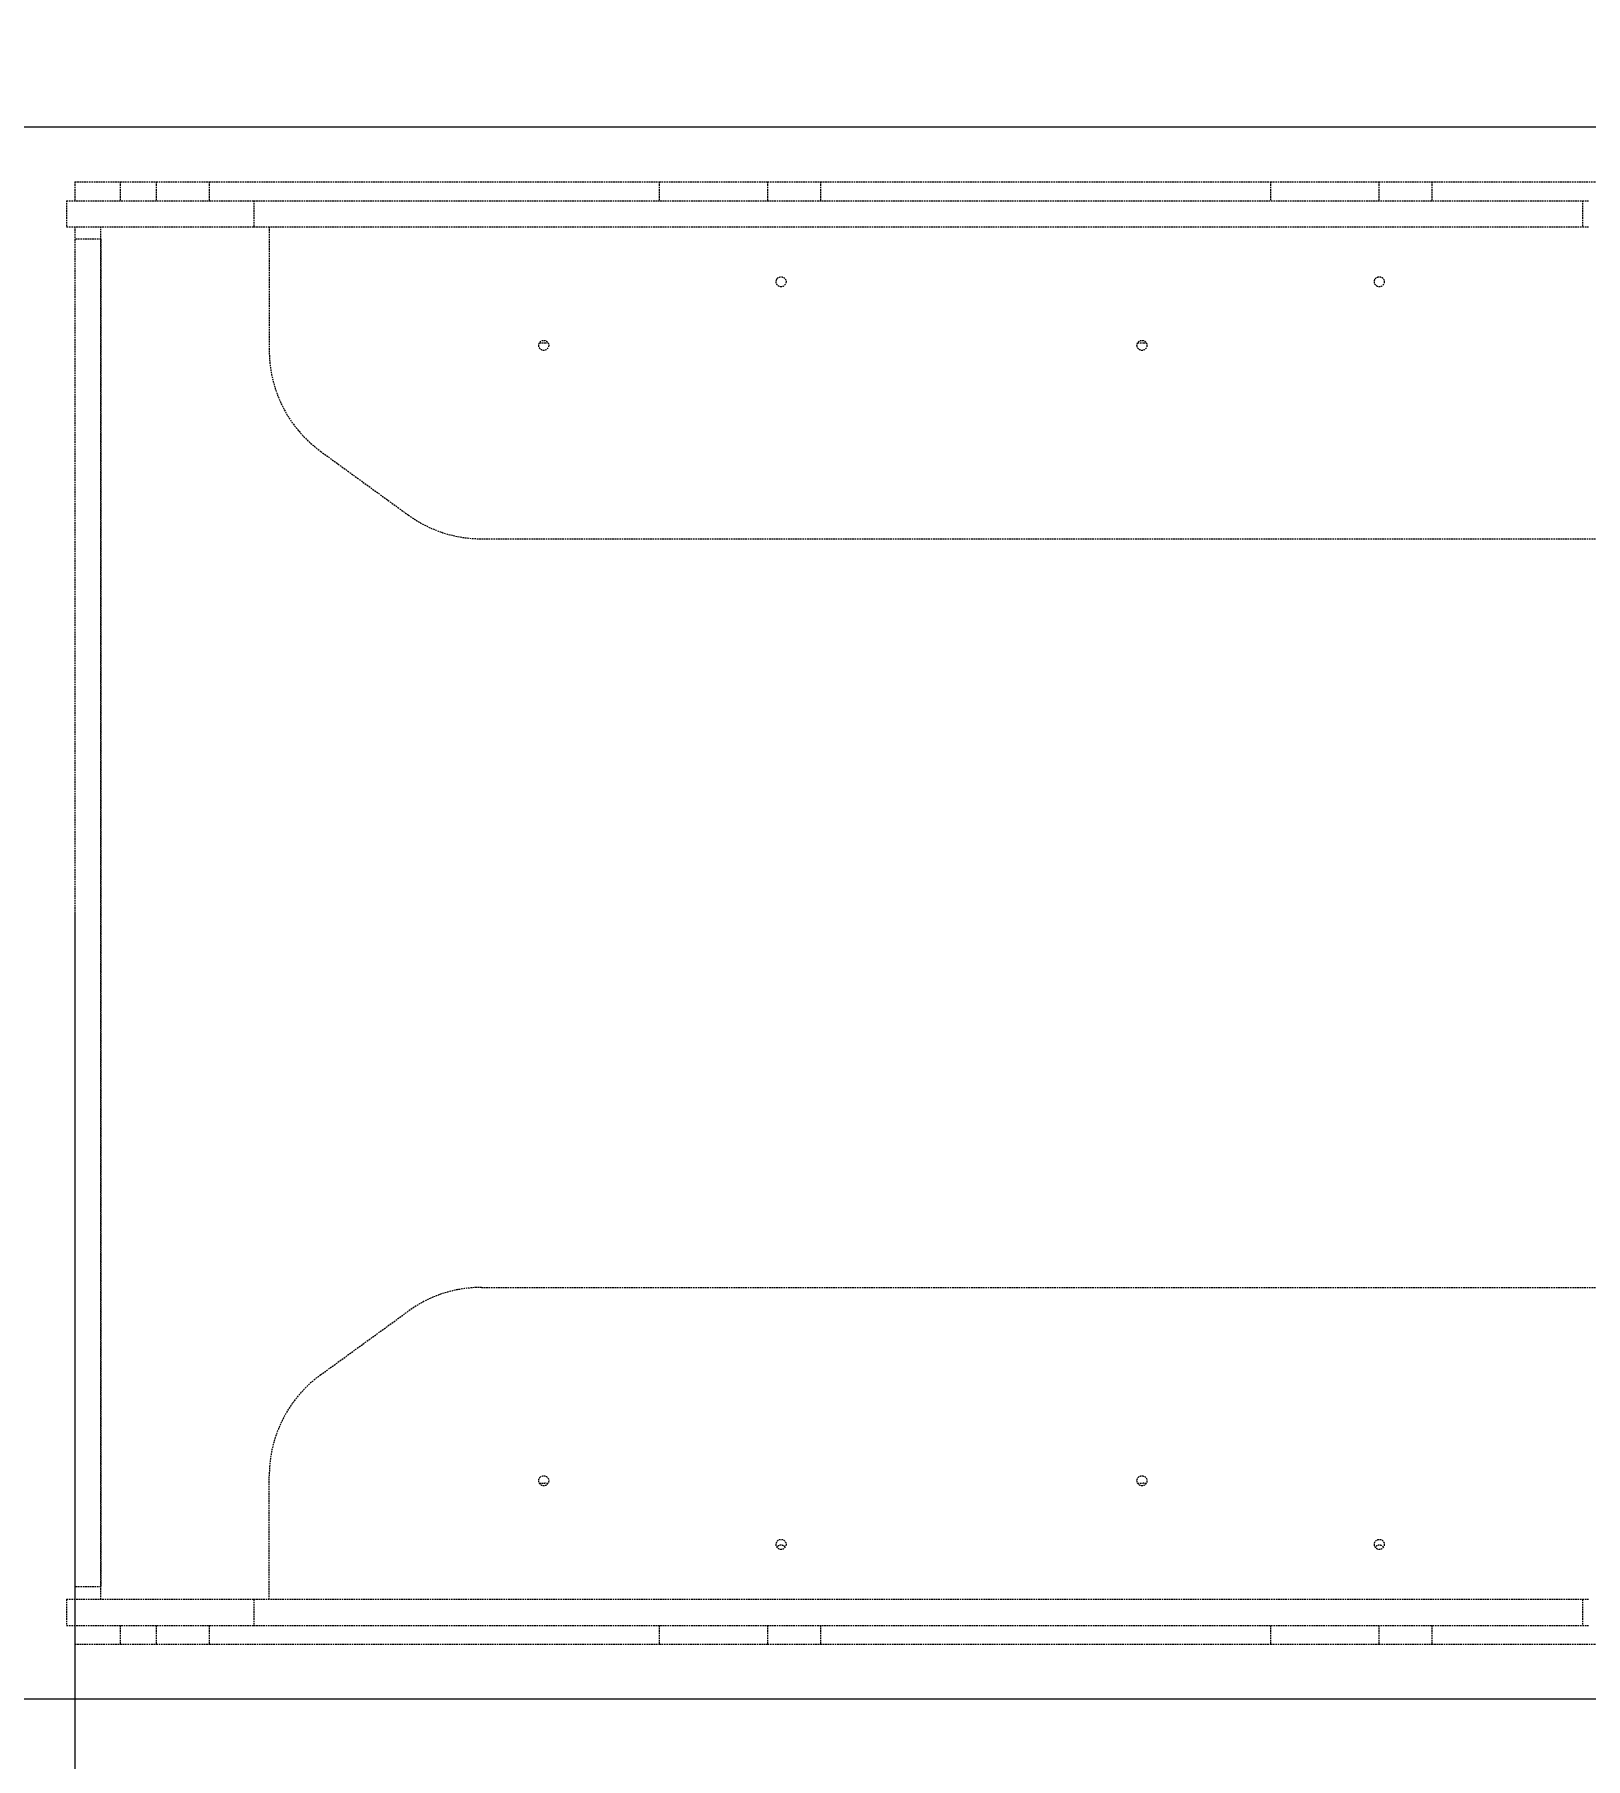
# Model space of a CAD drawing. Header units: millimetres. Extents: x -3085 to 3206, y -2400 to 2360.
# Drawn here: x -962 to 281, y -403 to 979 of the extents above; entities that cross this region are included whole.
import ezdxf

# ---------------------------------------------------------------- set-up
doc = ezdxf.new("R2010")
doc.units = ezdxf.units.MM
doc.linetypes.add('HIDDEN', pattern=[1.905, 1.27, -0.635])
for name, color, linetype in [('DIKOM_ОБЪЕКТ', 7, 'Continuous'), ('DIKOM_РАЗМЕР_ЗОНА', 7, 'Continuous'), ('DIKOM_РАЗМЕР_ОБЪЕКТА', 7, 'Continuous')]:
    doc.layers.add(name, color=color, linetype=linetype)
doc.styles.add('style1', font='arialbd.ttf', dxfattribs={"width": 0.8})
doc.dimstyles.new('1-50', dxfattribs={"dimtxt": 300, "dimasz": 200, "dimexe": 100, "dimexo": 0, "dimgap": 100, "dimtad": 1, "dimtoh": 1, "dimtxsty": 'style1', "dimcen": 200, "dimclrd": 7, "dimclre": 7, "dimclrt": 7, "dimadec": 1, "dimazin": 2, "dimtfac": 1, "dimtmove": 0, "dimatfit": 2, "dimfxl": 0, "dimlwd": 25, "dimlwe": 18, "dimarcsym": 0})

# ---------------------------------------------------------------- blocks, each defined once
blk = doc.blocks.new('*D0')
at = {"layer": 'Defpoints', "color": 0, "transparency": 16777216}
for p in [(-1359.2, 904.4), (787.9, 904.4), (768.6, -355.6)]:
    blk.add_point(p, dxfattribs=at)
at = {"layer": 'DIKOM_РАЗМЕР_ОБЪЕКТА', "color": 7, "lineweight": 18, "transparency": 16777216}
for p, q in [((787.9, 904.4), (-1459.2, 904.4)), ((768.6, -355.6), (-1459.2, -355.6))]:
    blk.add_line(p, q, dxfattribs=at)
at = {"layer": 'DIKOM_РАЗМЕР_ОБЪЕКТА', "color": 7, "lineweight": 25, "transparency": 16777216}
blk.add_line((-1359.2, -155.6), (-1359.2, 704.4), dxfattribs=at)
at = {"layer": 'DIKOM_РАЗМЕР_ОБЪЕКТА', "color": 7, "transparency": 16777216}
for points in [[(-1392.6, 704.4), (-1325.9, 704.4), (-1359.2, 904.4)], [(-1392.6, -155.6), (-1325.9, -155.6), (-1359.2, -355.6)]]:
    blk.add_solid(points, dxfattribs=at)
at = {"layer": 'DIKOM_РАЗМЕР_ОБЪЕКТА', "color": 7, "transparency": 16777216, "insert": (-1612.4, 274.4), "char_height": 300, "attachment_point": 5, "rotation": 90, "style": 'style1'}
blk.add_mtext('{\\fArial|b0|i0|c204|p34;1170}', dxfattribs=at)
blk = doc.blocks.new('*D1')
at = {"layer": 'Defpoints', "color": 0, "transparency": 16777216}
for p in [(-929.7, 274.4), (1669.8, 274.7), (-929.7, -837.2)]:
    blk.add_point(p, dxfattribs=at)
at = {"layer": 'DIKOM_РАЗМЕР_ОБЪЕКТА', "color": 7, "lineweight": 18, "transparency": 16777216}
for p, q in [((-929.7, 274.4), (-929.7, -937.2)), ((1669.8, 274.7), (1669.8, -937.2))]:
    blk.add_line(p, q, dxfattribs=at)
at = {"layer": 'DIKOM_РАЗМЕР_ОБЪЕКТА', "color": 7, "lineweight": 25, "transparency": 16777216}
blk.add_line((1469.8, -837.2), (-729.7, -837.2), dxfattribs=at)
at = {"layer": 'DIKOM_РАЗМЕР_ОБЪЕКТА', "color": 7, "transparency": 16777216}
for points in [[(-729.7, -803.9), (-729.7, -870.5), (-929.7, -837.2)], [(1469.8, -803.9), (1469.8, -870.5), (1669.8, -837.2)]]:
    blk.add_solid(points, dxfattribs=at)
at = {"layer": 'DIKOM_РАЗМЕР_ОБЪЕКТА', "color": 7, "transparency": 16777216, "insert": (275.6, -584), "char_height": 300, "attachment_point": 5, "style": 'style1'}
blk.add_mtext('{\\fArial|b0|i0|c204|p34;2590}', dxfattribs=at)
blk = doc.blocks.new('*D2')
at = {"layer": 'Defpoints', "color": 0, "transparency": 16777216}
for p in [(-2429.7, 1360.4), (3205.7, 264.8), (-2429.7, -2299.7)]:
    blk.add_point(p, dxfattribs=at)
at = {"layer": 'DIKOM_РАЗМЕР_ЗОНА', "color": 7, "lineweight": 18, "transparency": 16777216}
for p, q in [((-2429.7, 1360.4), (-2429.7, -2399.7)), ((3205.7, 264.8), (3205.7, -2399.7))]:
    blk.add_line(p, q, dxfattribs=at)
at = {"layer": 'DIKOM_РАЗМЕР_ЗОНА', "color": 7, "lineweight": 25, "transparency": 16777216}
blk.add_line((3005.7, -2299.7), (-2229.7, -2299.7), dxfattribs=at)
at = {"layer": 'DIKOM_РАЗМЕР_ЗОНА', "color": 7, "transparency": 16777216}
for points in [[(-2229.7, -2266.4), (-2229.7, -2333), (-2429.7, -2299.7)], [(3005.7, -2266.4), (3005.7, -2333), (3205.7, -2299.7)]]:
    blk.add_solid(points, dxfattribs=at)
at = {"layer": 'DIKOM_РАЗМЕР_ЗОНА', "color": 7, "transparency": 16777216, "insert": (284.3, -2046.5), "char_height": 300, "attachment_point": 5, "style": 'style1'}
blk.add_mtext('{\\fArial|b0|i0|c204|p34;5590}', dxfattribs=at)

msp = doc.modelspace()

# ---------------------------------------------------------------- linework, layer by layer
at = {"layer": 'DIKOM_ОБЪЕКТ', "color": 7, "linetype": 'HIDDEN', "lineweight": 15}
for p, q in [((-929.712, 860.45), (-929.712, 845.45)), ((-929.712, 860.45), (-893.29, 860.45)), ((-893.29, 860.45), (-893.29, 845.45)), ((-893.29, 860.45), (-864.375, 860.45)), ((-864.375, 860.45), (-864.375, 845.45)), ((-864.375, 860.45), (-822.015, 860.45)), ((-822.015, 860.45), (-822.015, 845.45)), ((-822.015, 860.45), (-461.229, 860.45)), ((-461.229, 860.45), (-461.229, 845.45)), ((-461.229, 860.45), (-374.375, 860.45)), ((-374.375, 860.45), (-374.375, 845.45)), ((-374.375, 860.45), (-332.015, 860.45)), ((-332.015, 860.45), (-332.015, 845.45)), ((-332.015, 860.45), (28.771, 860.45)), ((28.771, 860.45), (28.771, 845.45)), ((28.771, 860.45), (115.625, 860.45)), ((115.625, 860.45), (115.625, 845.45)), ((115.625, 860.45), (157.985, 860.45)), ((157.985, 860.45), (157.985, 845.45)), ((157.985, 860.45), (662.601, 860.45)), ((-936.217, 845.45), (-936.217, 824.45)), ((-936.217, 845.45), (-786.217, 845.45)), ((-786.217, 845.45), (-786.217, 824.45)), ((-786.217, 845.45), (278.69, 845.45)), ((278.69, 845.45), (278.69, 824.45)), ((278.69, 845.45), (283.69, 845.45)), ((-936.217, 824.45), (-786.217, 824.45)), ((-929.712, 824.45), (-929.712, 814.517)), ((-908.712, -275.55), (-908.712, 824.45)), ((-786.217, 824.45), (278.69, 824.45)), ((-773.821, 824.45), (-773.821, 725.398)), ((278.69, 824.45), (283.69, 824.45)), ((-908.712, 814.517), (-929.712, 814.517)), ((-929.712, 814.517), (-929.712, -265.55)), ((-908.712, 814.517), (-908.712, -265.55)), ((-557.285, 731.45), (-552.821, 731.45)), ((-552.821, 731.45), (-550.452, 731.606)), ((-77.785, 731.45), (-73.321, 731.45)), ((-73.321, 731.45), (-70.952, 731.606)), ((-732.605, 644.5), (-662.49, 593.552)), ((-603.706, 574.45), (356.064, 574.45)), ((-603.706, -25.55), (356.064, -25.55)), ((-732.605, -95.601), (-662.49, -44.653)), ((-773.821, -275.55), (-773.821, -176.499)), ((-557.285, -182.55), (-552.821, -182.55)), ((-550.452, -182.707), (-552.821, -182.55)), ((-77.785, -182.55), (-73.321, -182.55)), ((-70.952, -182.707), (-73.321, -182.55)), ((-936.217, -275.55), (-936.217, -296.55)), ((-936.217, -275.55), (-786.217, -275.55)), ((-908.712, -265.55), (-929.712, -265.55)), ((-929.712, -265.55), (-929.712, -275.55)), ((-786.217, -275.55), (-786.217, -296.55)), ((-786.217, -275.55), (278.69, -275.55)), ((278.69, -275.55), (278.69, -296.55)), ((278.69, -275.55), (283.69, -275.55)), ((-936.217, -296.55), (-786.217, -296.55)), ((-929.712, -296.55), (-929.712, -311.55)), ((-893.29, -296.55), (-893.29, -311.55)), ((-864.375, -296.55), (-864.375, -311.55)), ((-822.015, -296.55), (-822.015, -311.55)), ((-786.217, -296.55), (278.69, -296.55)), ((-461.229, -296.55), (-461.229, -311.55)), ((-374.375, -296.55), (-374.375, -311.55)), ((-332.015, -296.55), (-332.015, -311.55)), ((28.771, -296.55), (28.771, -311.55)), ((115.625, -296.55), (115.625, -311.55)), ((157.985, -296.55), (157.985, -311.55)), ((278.69, -296.55), (283.69, -296.55)), ((-929.712, -311.55), (-893.29, -311.55)), ((-893.29, -311.55), (-864.375, -311.55)), ((-864.375, -311.55), (-822.015, -311.55)), ((-822.015, -311.55), (-461.229, -311.55)), ((-461.229, -311.55), (-374.375, -311.55)), ((-374.375, -311.55), (-332.015, -311.55)), ((-332.015, -311.55), (28.771, -311.55)), ((28.771, -311.55), (115.625, -311.55)), ((115.625, -311.55), (157.985, -311.55)), ((157.985, -311.55), (662.601, -311.55))]:
    msp.add_line(p, q, dxfattribs=at)
for centre in [(-363.571, 780.45), (115.929, 780.45), (-553.821, 729.45), (-74.321, 729.45), (-553.821, -180.55), (-74.321, -180.55), (-363.571, -231.55), (115.929, -231.55)]:
    msp.add_circle(centre, 4, dxfattribs=at)
for centre, radius, start, end in [((-673.821, 725.398), 100, 180, 233.996213), ((-603.706, 674.45), 100, 233.996213, 270), ((-603.706, -125.55), 100, 90, 126.003787), ((-673.821, -176.499), 100, 126.003787, 180), ((-363.571, -236.55), 4.4, 90, 139.868398), ((-363.571, -236.55), 4.4, 40.131602, 90), ((115.929, -236.55), 4.4, 90, 139.868389), ((115.929, -236.55), 4.4, 40.131611, 90)]:
    msp.add_arc(centre, radius, start, end, dxfattribs=at)

# ---------------------------------------------------------------- dimensions: what is measured, and where the dimension line sits
at = {"layer": 'DIKOM_РАЗМЕР_ЗОНА'}
dim = msp.add_linear_dim(base=(-2429.712, -2299.71), p1=(3205.659, 264.753), p2=(-2429.712, 1360.45), angle=180, text='{\\fArial|b0|i0|c204|p34;5590}', dimstyle='1-50', dxfattribs=at)
dim.commit()
dim.dimension.update_dxf_attribs({"geometry": '*D2', "text_midpoint": (284.331, -2299.71), "dimtype": 160})
at = {"layer": 'DIKOM_РАЗМЕР_ОБЪЕКТА'}
for base, p1, p2, angle, text, picture, middle in [((-1359.223, 904.45), (768.641, -355.55), (787.884, 904.45), 270, '{\\fArial|b0|i0|c204|p34;1170}', '*D0', (-1359.223, 274.45)), ((-929.712, -837.197), (1669.758, 274.694), (-929.712, 274.45), 180, '{\\fArial|b0|i0|c204|p34;2590}', '*D1', (275.621, -837.197))]:
    dim = msp.add_linear_dim(base=base, p1=p1, p2=p2, angle=angle, text=text, dimstyle='1-50', dxfattribs=at)
    dim.commit()
    dim.dimension.update_dxf_attribs({"geometry": picture, "text_midpoint": middle, "dimtype": 160})

doc.saveas('drawing.dxf')
